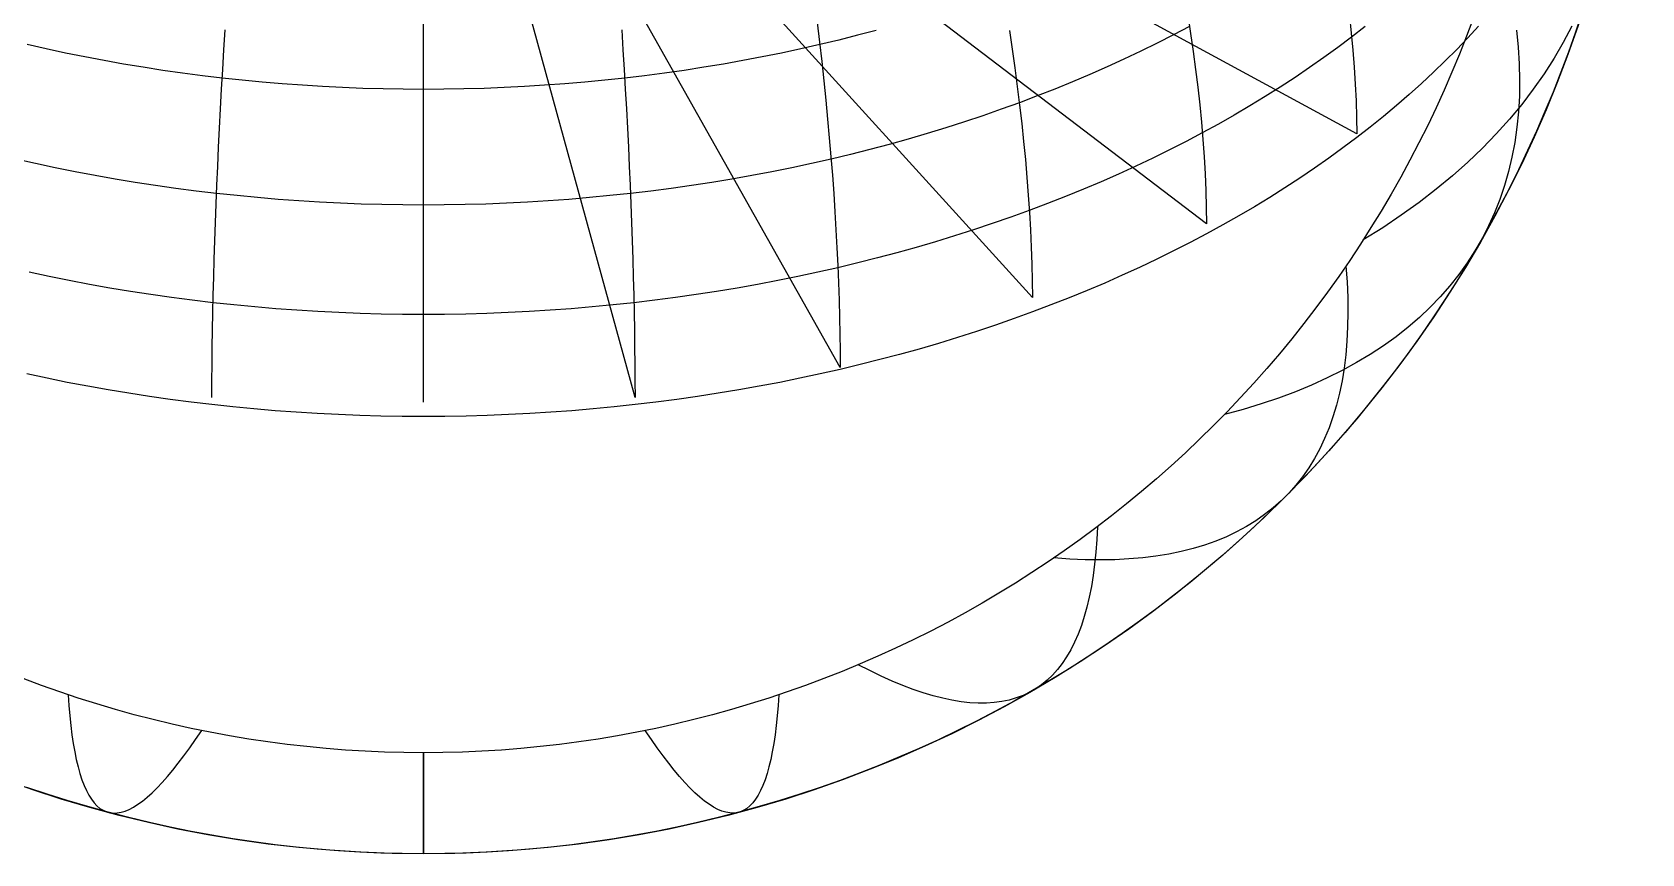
# Model space of a CAD drawing. Header units: millimetres. Extents: x -85 to 85, y -85 to 85.
# Drawn here: x -27.3 to 85, y -85 to -27.7 of the extents above; entities that cross this region are included whole.
import ezdxf

# ---------------------------------------------------------------- set-up
doc = ezdxf.new("R2010")
doc.units = ezdxf.units.MM
for name, color, linetype in [('CUT_OUTER', 1, 'Continuous'), ('ENGRAVE', 7, 'Continuous'), ('ENGRAVE_FINE', 8, 'Continuous')]:
    doc.layers.add(name, color=color, linetype=linetype)

msp = doc.modelspace()

# ---------------------------------------------------------------- linework, layer by layer
at = {"layer": 'CUT_OUTER'}
msp.add_circle((0, 0), 85, dxfattribs=at)
at = {"layer": 'ENGRAVE'}
for points in [[(80.8398, -26.2664), (80.3691, -27.6733), (79.8739, -29.0717), (79.3543, -30.4613), (78.8106, -31.8416), (78.2429, -33.2121), (77.6514, -34.5726), (77.0362, -35.9226), (76.3975, -37.2615), (75.7356, -38.5892), (75.0505, -39.9051), (74.3427, -41.2088), (73.6122, -42.5), (72.8592, -43.7782), (72.0841, -45.0431), (71.287, -46.2943), (70.4682, -47.5314), (69.6279, -48.754), (68.7664, -49.9617), (67.884, -51.1543), (66.9809, -52.3312), (66.0574, -53.4922), (65.1138, -54.6369), (64.1503, -55.765), (63.1673, -56.8761), (62.1651, -57.9699), (61.1439, -59.046), (60.1041, -60.1041), (59.046, -61.1439), (57.9699, -62.1651), (56.8761, -63.1673), (55.765, -64.1503), (54.6369, -65.1138), (53.4922, -66.0574), (52.3312, -66.9809), (51.1543, -67.884), (49.9617, -68.7664), (48.754, -69.6279), (47.5314, -70.4682), (46.2943, -71.287), (45.0431, -72.0841), (43.7782, -72.8592), (42.5, -73.6122), (41.2088, -74.3427), (39.9051, -75.0505), (38.5892, -75.7356), (37.2615, -76.3975), (35.9226, -77.0362), (34.5726, -77.6514), (33.2121, -78.2429), (31.8416, -78.8106), (30.4613, -79.3543), (29.0717, -79.8739), (27.6733, -80.3691), (26.2664, -80.8398), (24.8516, -81.2859), (23.4292, -81.7072), (21.9996, -82.1037), (20.5634, -82.4751), (19.1208, -82.8215), (17.6725, -83.1425), (16.2188, -83.4383), (14.7601, -83.7087), (13.2969, -83.9535), (11.8297, -84.1728), (10.3589, -84.3664), (8.8849, -84.5344), (7.4082, -84.6765), (5.9293, -84.7929), (4.4486, -84.8835), (2.9665, -84.9482), (1.4835, -84.9871), (0, -85), (-1.4835, -84.9871), (-2.9665, -84.9482), (-4.4486, -84.8835), (-5.9293, -84.7929), (-7.4082, -84.6765), (-8.8849, -84.5344), (-10.3589, -84.3664), (-11.8297, -84.1728), (-13.2969, -83.9535), (-14.7601, -83.7087), (-16.2188, -83.4383), (-17.6725, -83.1425), (-19.1208, -82.8215), (-20.5634, -82.4751), (-21.9996, -82.1037), (-23.4292, -81.7072), (-24.8516, -81.2859), (-26.2664, -80.8398), (-27.6733, -80.3691)], [(73.6122, -27.2426), (72.8592, -28.062), (72.0841, -28.8728), (71.287, -29.6748), (70.4682, -30.4678), (69.6279, -31.2515), (68.7664, -32.0256), (67.884, -32.7901), (66.9809, -33.5445), (66.0574, -34.2887), (65.1138, -35.0225), (64.1503, -35.7456), (63.1673, -36.4578), (62.1651, -37.1589), (61.1439, -37.8487), (60.1041, -38.5269), (59.046, -39.1934), (57.9699, -39.848), (56.8761, -40.4904), (55.765, -41.1206), (54.6369, -41.7381), (53.4922, -42.343), (52.3312, -42.935), (51.1543, -43.5139), (49.9617, -44.0795), (48.754, -44.6317), (47.5314, -45.1703), (46.2943, -45.6952), (45.0431, -46.2061), (43.7782, -46.703), (42.5, -47.1856), (41.2088, -47.6539), (39.9051, -48.1076), (38.5892, -48.5467), (37.2615, -48.971), (35.9226, -49.3804), (34.5726, -49.7748), (33.2121, -50.154), (31.8416, -50.5179), (30.4613, -50.8664), (29.0717, -51.1994), (27.6733, -51.5168), (26.2664, -51.8186), (24.8516, -52.1045), (23.4292, -52.3746), (21.9996, -52.6287), (20.5634, -52.8668), (19.1208, -53.0888), (17.6725, -53.2946), (16.2188, -53.4842), (14.7601, -53.6575), (13.2969, -53.8145), (11.8297, -53.955), (10.3589, -54.0791), (8.8849, -54.1868), (7.4082, -54.2779), (5.9293, -54.3525), (4.4486, -54.4106), (2.9665, -54.4521), (1.4835, -54.477), (0, -54.4853), (-1.4835, -54.477), (-2.9665, -54.4521), (-4.4486, -54.4106), (-5.9293, -54.3525), (-7.4082, -54.2779), (-8.8849, -54.1868), (-10.3589, -54.0791), (-11.8297, -53.955), (-13.2969, -53.8145), (-14.7601, -53.6575), (-16.2188, -53.4842), (-17.6725, -53.2946), (-19.1208, -53.0888), (-20.5634, -52.8668), (-21.9996, -52.6287), (-23.4292, -52.3746), (-24.8516, -52.1045), (-26.2664, -51.8186), (-27.6733, -51.5168)]]:
    msp.add_lwpolyline(points, dxfattribs=at)
at = {"layer": 'ENGRAVE_FINE'}
for points in [[(13.8312, -27.5013), (13.919, -28.8911), (14.0026, -30.272), (14.0819, -31.6437), (14.157, -33.0058), (14.2277, -34.3578), (14.2941, -35.6993), (14.3561, -37.03), (14.4138, -38.3494), (14.4671, -39.6571), (14.5159, -40.9527), (14.5604, -42.2359), (14.6004, -43.5062), (14.636, -44.7632), (14.6671, -46.0066), (14.6937, -47.236), (14.7159, -48.451), (14.7336, -49.6513), (14.7468, -50.8364), (14.7555, -52.006), (14.7597, -53.1598), (-14.7594, 54.2974)], [(27.4673, -27.0001), (27.6293, -28.3645), (27.783, -29.7202), (27.9281, -31.0669), (28.0648, -32.4042), (28.1929, -33.7315), (28.3124, -35.0486), (28.4233, -36.355), (28.5255, -37.6504), (28.6191, -38.9343), (28.7039, -40.2063), (28.78, -41.4661), (28.8473, -42.7132), (28.9058, -43.9473), (28.9555, -45.1681), (28.9964, -46.375), (29.0285, -47.5679), (29.0517, -48.7463), (29.0661, -49.9098), (29.0716, -51.0581), (-29.0683, 52.1909)], [(40.8788, -27.5381), (41.0755, -28.8544), (41.2596, -30.1619), (41.4312, -31.4601), (41.5902, -32.7488), (41.7365, -34.0276), (41.8701, -35.2959), (41.991, -36.5535), (42.099, -37.8), (42.1943, -39.035), (42.2767, -40.258), (42.3462, -41.4688), (42.4028, -42.667), (42.4465, -43.8522), (42.4772, -45.024), (42.495, -46.1821), (-42.4999, 47.3262)], [(53.3192, -26.4893), (53.5192, -27.7554), (53.703, -29.0131), (53.8703, -30.2619), (54.0213, -31.5016), (54.1558, -32.7316), (54.2738, -33.9516), (54.3753, -35.1613), (54.4602, -36.3603), (54.5286, -37.5483), (54.5803, -38.7248), (54.6154, -39.8894), (54.6339, -41.042), (-54.6357, 42.182)], [(64.5964, -26.536), (64.7295, -27.7384), (64.8429, -28.9324), (64.9366, -30.1175), (65.0105, -31.2935), (65.0646, -32.46), (65.0988, -33.6165), (65.1133, -34.7629), (-65.1079, 35.8986)], [(73.2491, -26.6605), (72.7727, -27.9348), (72.2741, -29.2006), (71.7535, -30.4575), (71.211, -31.7052), (70.6468, -32.9431), (70.0611, -34.1711), (69.4541, -35.3886), (68.8259, -36.5954), (68.1767, -37.791), (67.5068, -38.9751), (66.8163, -40.1473), (66.1054, -41.3073), (65.3745, -42.4547), (64.6236, -43.5891), (63.853, -44.7103), (63.063, -45.8179), (62.2537, -46.9115), (61.4255, -47.9909), (60.5786, -49.0556), (59.7132, -50.1054), (58.8297, -51.1399), (57.9282, -52.1588), (57.0091, -53.1618), (56.0726, -54.1487), (55.119, -55.119), (54.1487, -56.0726), (53.1618, -57.0091), (52.1588, -57.9282), (51.1399, -58.8297), (50.1054, -59.7132), (49.0556, -60.5786), (47.9909, -61.4255), (46.9115, -62.2537), (45.8179, -63.063), (44.7103, -63.853), (43.5891, -64.6236), (42.4547, -65.3745), (41.3073, -66.1054), (40.1473, -66.8163), (38.9751, -67.5068), (37.791, -68.1767), (36.5954, -68.8259), (35.3886, -69.4541), (34.1711, -70.0611), (32.9431, -70.6468), (31.7052, -71.211), (30.4575, -71.7535), (29.2006, -72.2741), (27.9348, -72.7727), (26.6605, -73.2491), (25.3781, -73.7033), (24.0879, -74.135), (22.7904, -74.5441), (21.486, -74.9305), (20.175, -75.294), (18.8578, -75.6347), (17.535, -75.9523), (16.2067, -76.2467), (14.8736, -76.5179), (13.5359, -76.7659), (12.1941, -76.9904), (10.8486, -77.1915), (9.4997, -77.3691), (8.148, -77.5231), (6.7938, -77.6535), (5.4375, -77.7602), (4.0796, -77.8433), (2.7204, -77.9026), (1.3604, -77.9382), (0, -77.9501), (-1.3604, -77.9382), (-2.7204, -77.9026), (-4.0796, -77.8433), (-5.4375, -77.7602), (-6.7938, -77.6535), (-8.148, -77.5231), (-9.4997, -77.3691), (-10.8486, -77.1915), (-12.1941, -76.9904), (-13.5359, -76.7659), (-14.8736, -76.5179), (-16.2067, -76.2467), (-17.535, -75.9523), (-18.8578, -75.6347), (-20.175, -75.294), (-21.486, -74.9305), (-22.7904, -74.5441), (-24.0879, -74.135), (-25.3781, -73.7033), (-26.6605, -73.2491), (-27.9348, -72.7727)], [(73.2491, -26.6605), (72.7727, -27.9348), (72.2741, -29.2006), (71.7535, -30.4575), (71.211, -31.7052), (70.6468, -32.9431), (70.0611, -34.1711), (69.4541, -35.3886), (68.8259, -36.5954), (68.1767, -37.791), (67.5068, -38.9751), (66.8163, -40.1473), (66.1054, -41.3073), (65.3745, -42.4547), (64.6236, -43.5891), (63.853, -44.7103), (63.063, -45.8179), (62.2537, -46.9115), (61.4255, -47.9909), (60.5786, -49.0556), (59.7132, -50.1054), (58.8297, -51.1399), (57.9282, -52.1588), (57.0091, -53.1618), (56.0726, -54.1487), (55.119, -55.119), (54.1487, -56.0726), (53.1618, -57.0091), (52.1588, -57.9282), (51.1399, -58.8297), (50.1054, -59.7132), (49.0556, -60.5786), (47.9909, -61.4255), (46.9115, -62.2537), (45.8179, -63.063), (44.7103, -63.853), (43.5891, -64.6236), (42.4547, -65.3745), (41.3073, -66.1054), (40.1473, -66.8163), (38.9751, -67.5068), (37.791, -68.1767), (36.5954, -68.8259), (35.3886, -69.4541), (34.1711, -70.0611), (32.9431, -70.6468), (31.7052, -71.211), (30.4575, -71.7535), (29.2006, -72.2741), (27.9348, -72.7727), (26.6605, -73.2491), (25.3781, -73.7033), (24.0879, -74.135), (22.7904, -74.5441), (21.486, -74.9305), (20.175, -75.294), (18.8578, -75.6347), (17.535, -75.9523), (16.2067, -76.2467), (14.8736, -76.5179), (13.5359, -76.7659), (12.1941, -76.9904), (10.8486, -77.1915), (9.4997, -77.3691), (8.148, -77.5231), (6.7938, -77.6535), (5.4375, -77.7602), (4.0796, -77.8433), (2.7204, -77.9026), (1.3604, -77.9382), (0, -77.9501), (-1.3604, -77.9382), (-2.7204, -77.9026), (-4.0796, -77.8433), (-5.4375, -77.7602), (-6.7938, -77.6535), (-8.148, -77.5231), (-9.4997, -77.3691), (-10.8486, -77.1915), (-12.1941, -76.9904), (-13.5359, -76.7659), (-14.8736, -76.5179), (-16.2067, -76.2467), (-17.535, -75.9523), (-18.8578, -75.6347), (-20.175, -75.294), (-21.486, -74.9305), (-22.7904, -74.5441), (-24.0879, -74.135), (-25.3781, -73.7033), (-26.6605, -73.2491), (-27.9348, -72.7727)], [(0, -53.4922), (0, -52.3312), (0, -51.1543), (0, -49.9617), (0, -48.754), (0, -47.5314), (0, -46.2943), (0, -45.0431), (0, -43.7782), (0, -42.5), (0, -41.2088), (0, -39.9051), (0, -38.5892), (0, -37.2615), (0, -35.9226), (0, -34.5726), (0, -33.2121), (0, -31.8416), (0, -30.4613), (0, -29.0717), (0, -27.6733), (0, -26.2664)], [(53.443, -27.2617), (52.3233, -27.8534), (51.1877, -28.4324), (50.0364, -28.9987), (48.87, -29.552), (47.6886, -30.0921), (46.4927, -30.6189), (45.2827, -31.1323), (44.0588, -31.6321), (42.8216, -32.1181), (41.5713, -32.5902), (40.3083, -33.0482), (39.0331, -33.4921), (37.7459, -33.9216), (36.4473, -34.3366), (35.1376, -34.737), (33.8171, -35.1228), (32.4864, -35.4937), (31.1457, -35.8496), (29.7956, -36.1905), (28.4364, -36.5163), (27.0686, -36.8268), (25.6925, -37.1219), (24.3085, -37.4016), (22.9172, -37.6658), (21.5189, -37.9144), (20.114, -38.1472), (18.703, -38.3644), (17.2863, -38.5657), (15.8643, -38.7512), (14.4376, -38.9207), (13.0064, -39.0742), (11.5712, -39.2117), (10.1325, -39.3331), (8.6908, -39.4384), (7.2464, -39.5275), (5.7997, -39.6005), (4.3513, -39.6573), (2.9016, -39.6979), (1.451, -39.7222), (0, -39.7303), (-1.451, -39.7222), (-2.9016, -39.6979), (-4.3513, -39.6573), (-5.7997, -39.6005), (-7.2464, -39.5275), (-8.6908, -39.4384), (-10.1325, -39.3331), (-11.5712, -39.2117), (-13.0064, -39.0742), (-14.4376, -38.9207), (-15.8643, -38.7512), (-17.2863, -38.5657), (-18.703, -38.3644), (-20.114, -38.1472), (-21.5189, -37.9144), (-22.9172, -37.6658), (-24.3085, -37.4016), (-25.6925, -37.1219), (-27.0686, -36.8268), (-28.4364, -36.5163)], [(31.5866, -27.5387), (30.2831, -27.8848), (28.9704, -28.2163), (27.6488, -28.533), (26.3189, -28.8349), (24.9809, -29.1219), (23.6353, -29.3938), (22.2825, -29.6507), (20.9229, -29.8924), (19.5569, -30.1188), (18.185, -30.33), (16.8075, -30.5257), (15.425, -30.706), (14.0377, -30.8708), (12.6461, -31.0201), (11.2507, -31.1538), (9.8519, -31.2718), (8.4501, -31.3742), (7.0457, -31.4609), (5.6391, -31.5318), (4.2308, -31.5871), (2.8213, -31.6265), (1.4108, -31.6502), (0, -31.6581), (-1.4108, -31.6502), (-2.8213, -31.6265), (-4.2308, -31.5871), (-5.6391, -31.5318), (-7.0457, -31.4609), (-8.4501, -31.3742), (-9.8519, -31.2718), (-11.2507, -31.1538), (-12.6461, -31.0201), (-14.0377, -30.8708), (-15.425, -30.706), (-16.8075, -30.5257), (-18.185, -30.33), (-19.5569, -30.1188), (-20.9229, -29.8924), (-22.2825, -29.6507), (-23.6353, -29.3938), (-24.9809, -29.1219), (-26.3189, -28.8349), (-27.6488, -28.533)], [(65.6955, -27.2813), (64.7571, -28.0111), (63.7989, -28.7302), (62.8213, -29.4385), (61.8245, -30.1358), (60.8089, -30.8218), (59.7748, -31.4963), (58.7225, -32.1592), (57.6523, -32.8102), (56.5645, -33.4491), (55.4595, -34.0758), (54.3376, -34.69), (53.1992, -35.2915), (52.0445, -35.8803), (50.874, -36.456), (49.6881, -37.0185), (48.4869, -37.5677), (47.271, -38.1034), (46.0407, -38.6254), (44.7964, -39.1335), (43.5384, -39.6276), (42.2672, -40.1076), (40.9831, -40.5733), (39.6865, -41.0246), (38.3778, -41.4613), (37.0574, -41.8833), (35.7258, -42.2904), (34.3832, -42.6826), (33.0302, -43.0597), (31.6671, -43.4216), (30.2944, -43.7682), (28.9125, -44.0994), (27.5217, -44.4151), (26.1226, -44.7152), (24.7155, -44.9996), (23.3008, -45.2682), (21.8791, -45.5209), (20.4507, -45.7577), (19.0161, -45.9785), (17.5757, -46.1832), (16.1299, -46.3717), (14.6792, -46.5441), (13.2241, -46.7002), (11.7649, -46.8399), (10.3021, -46.9634), (8.8362, -47.0704), (7.3677, -47.1611), (5.8968, -47.2353), (4.4242, -47.293), (2.9502, -47.3343), (1.4753, -47.359), (0, -47.3673), (-1.4753, -47.359), (-2.9502, -47.3343), (-4.4242, -47.293), (-5.8968, -47.2353), (-7.3677, -47.1611), (-8.8362, -47.0704), (-10.3021, -46.9634), (-11.7649, -46.8399), (-13.2241, -46.7002), (-14.6792, -46.5441), (-16.1299, -46.3717), (-17.5757, -46.1832), (-19.0161, -45.9785), (-20.4507, -45.7577), (-21.8791, -45.5209), (-23.3008, -45.2682), (-24.7155, -44.9996), (-26.1226, -44.7152), (-27.5217, -44.4151)], [(-14.7597, -53.1598), (-14.7555, -52.006), (-14.7468, -50.8364), (-14.7336, -49.6513), (-14.7159, -48.451), (-14.6937, -47.236), (-14.6671, -46.0066), (-14.636, -44.7632), (-14.6004, -43.5062), (-14.5604, -42.2359), (-14.5159, -40.9527), (-14.4671, -39.6571), (-14.4138, -38.3494), (-14.3561, -37.03), (-14.2941, -35.6993), (-14.2277, -34.3578), (-14.157, -33.0058), (-14.0819, -31.6437), (-14.0026, -30.272), (-13.919, -28.8911), (-13.8312, -27.5013)], [(76.2658, -27.5148), (76.3811, -28.7031), (76.4514, -29.8689), (76.4769, -31.012), (76.4577, -32.1326), (76.3943, -33.2305), (76.2866, -34.3055), (76.1349, -35.3577), (75.9394, -36.3867), (75.7003, -37.3925), (75.4177, -38.3749), (75.0918, -39.3336), (74.7227, -40.2685), (74.3106, -41.1794), (73.8557, -42.0659), (73.358, -42.9279), (72.8177, -43.7652), (72.2349, -44.5775), (71.6098, -45.3646), (70.9425, -46.1262), (70.233, -46.8621), (69.4815, -47.5721), (68.6881, -48.2559), (67.8527, -48.9134), (66.9755, -49.5441), (66.0565, -50.1481), (65.0957, -50.7249), (64.0929, -51.2744), (63.0482, -51.7964), (61.9614, -52.2907), (60.8324, -52.7571), (59.6609, -53.1953), (58.4466, -53.6052), (57.1891, -53.9866), (55.888, -54.3392)], [(80.11, -27.2553), (79.5194, -28.3796), (78.8752, -29.4871), (78.1775, -30.5774), (77.426, -31.65), (76.6209, -32.7045), (75.7619, -33.7406), (74.8489, -34.7576), (73.8818, -35.7554), (72.8602, -36.7333), (71.7839, -37.691), (70.6524, -38.6281), (69.4653, -39.5441), (68.222, -40.4387), (66.9217, -41.3114), (65.5637, -42.1619)], [(64.3532, -43.9873), (64.4326, -45.0953), (64.4797, -46.1724), (64.4946, -47.2188), (64.4771, -48.2348), (64.4274, -49.2204), (64.3454, -50.1759), (64.2312, -51.1011), (64.0847, -51.9962), (63.9061, -52.8612), (63.6953, -53.6959), (63.4525, -54.5004), (63.1776, -55.2745), (62.8709, -56.0183), (62.5322, -56.7315), (62.1618, -57.4141), (61.7597, -58.066), (61.3259, -58.6871), (60.8607, -59.2772), (60.3641, -59.8362), (59.8362, -60.3641), (59.2772, -60.8607), (58.6871, -61.3259), (58.066, -61.7597), (57.4141, -62.1618), (56.7315, -62.5322), (56.0183, -62.8709), (55.2745, -63.1776), (54.5004, -63.4525), (53.6959, -63.6953), (52.8612, -63.9061), (51.9962, -64.0847), (51.1011, -64.2312), (50.1759, -64.3454), (49.2204, -64.4274), (48.2348, -64.4771), (47.2188, -64.4946), (46.1724, -64.4797), (45.0953, -64.4326), (43.9873, -64.3532)], [(47.0174, -62.1738), (46.9731, -63.0767), (46.9092, -63.9457), (46.8254, -64.7807), (46.7217, -65.5818), (46.5978, -66.349), (46.4536, -67.0821), (46.2891, -67.7812), (46.1041, -68.4461), (45.8986, -69.0769), (45.6725, -69.6733), (45.4259, -70.2353), (45.1586, -70.7629), (44.8708, -71.2559), (44.5624, -71.7142), (44.2335, -72.1378), (43.884, -72.5266), (43.5141, -72.8805), (43.1237, -73.1994), (42.713, -73.4833), (42.282, -73.7322), (41.8307, -73.9459), (41.3593, -74.1245), (40.8679, -74.268), (40.3565, -74.3762), (39.8251, -74.4493), (39.274, -74.4872), (38.7031, -74.49), (38.1126, -74.4576), (37.5026, -74.3902), (36.873, -74.2878), (36.224, -74.1504), (35.5557, -73.9781), (34.868, -73.7711), (34.161, -73.5294), (33.4347, -73.2531), (32.689, -72.9424), (31.924, -72.5974), (31.1395, -72.2183), (30.3354, -71.8052)], [(-24.7968, -73.9009), (-24.743, -74.6521), (-24.6801, -75.3685), (-24.6079, -76.0501), (-24.5262, -76.6965), (-24.435, -77.3076), (-24.3341, -77.8832), (-24.2235, -78.4231), (-24.103, -78.9272), (-23.9726, -79.3953), (-23.8322, -79.8271), (-23.6819, -80.2227), (-23.5216, -80.5818), (-23.3512, -80.9043), (-23.1708, -81.1902), (-22.9804, -81.4394), (-22.7799, -81.6516), (-22.5695, -81.827), (-22.349, -81.9654), (-22.1186, -82.0669), (-21.8782, -82.1313), (-21.6279, -82.1586), (-21.3678, -82.149), (-21.0978, -82.1024), (-20.8181, -82.0187), (-20.5286, -81.8982), (-20.2294, -81.7408), (-19.9206, -81.5467), (-19.6022, -81.3158), (-19.2742, -81.0484), (-18.9368, -80.7446), (-18.5898, -80.4045), (-18.2334, -80.0282), (-17.8676, -79.6159), (-17.4925, -79.1679), (-17.1079, -78.6843), (-16.714, -78.1653), (-16.3107, -77.6111), (-15.898, -77.0221), (-15.4757, -76.3984)], [(24.7968, -73.9009), (24.743, -74.6521), (24.6801, -75.3685), (24.6079, -76.0501), (24.5262, -76.6965), (24.435, -77.3076), (24.3341, -77.8832), (24.2235, -78.4231), (24.103, -78.9272), (23.9726, -79.3953), (23.8322, -79.8271), (23.6819, -80.2227), (23.5216, -80.5818), (23.3512, -80.9043), (23.1708, -81.1902), (22.9804, -81.4394), (22.7799, -81.6516), (22.5695, -81.827), (22.349, -81.9654), (22.1186, -82.0669), (21.8782, -82.1313), (21.6279, -82.1586), (21.3678, -82.149), (21.0978, -82.1024), (20.8181, -82.0187), (20.5286, -81.8982), (20.2294, -81.7408), (19.9206, -81.5467), (19.6022, -81.3158), (19.2742, -81.0484), (18.9368, -80.7446), (18.5898, -80.4045), (18.2334, -80.0282), (17.8676, -79.6159), (17.4925, -79.1679), (17.1079, -78.6843), (16.714, -78.1653), (16.3107, -77.6111), (15.898, -77.0221), (15.4757, -76.3984)], [(0, -77.9501), (0, -78.6457), (0, -79.3065), (0, -79.9323), (0, -80.5226), (0, -81.0774), (0, -81.5962), (0, -82.079), (0, -82.5255), (0, -82.9355), (0, -83.3087), (0, -83.6452), (0, -83.9446), (0, -84.2068), (0, -84.4319), (0, -84.6195), (0, -84.7698), (0, -84.8825), (0, -84.9577), (0, -84.9953), (0, -84.9953), (0, -84.9577), (0, -84.8825), (0, -84.7698), (0, -84.6195), (0, -84.4319), (0, -84.2068), (0, -83.9446), (0, -83.6452), (0, -83.3087), (0, -82.9355), (0, -82.5255), (0, -82.079), (0, -81.5962), (0, -81.0774), (0, -80.5226), (0, -79.9323), (0, -79.3065), (0, -78.6457), (0, -77.9501)]]:
    msp.add_lwpolyline(points, dxfattribs=at)

doc.saveas('drawing.dxf')
